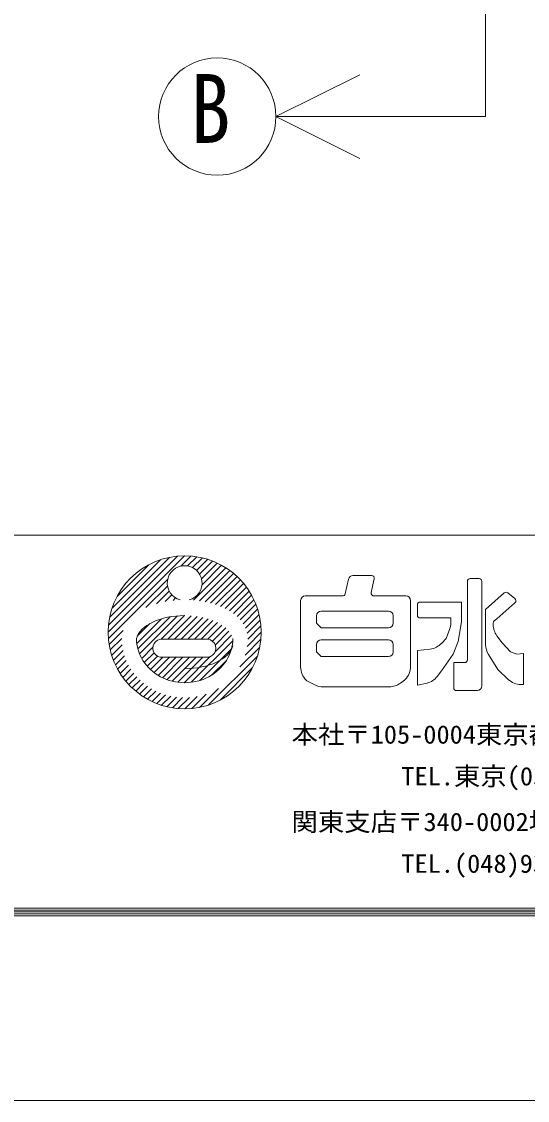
# Model space of a CAD drawing. Units: millimetres, scale not verified. Extents: x -1261 to 1262, y -891 to 891.
# Drawn here: x -825.1 to -704.3, y -891 to -633.4 of the extents above; entities that cross this region are included whole.
import ezdxf
from ezdxf.enums import TextEntityAlignment as Align

# ---------------------------------------------------------------- set-up
doc = ezdxf.new("R2010")
doc.units = ezdxf.units.MM
doc.header["$LTSCALE"] = 4
for name, color, linetype, lineweight in [('0-0_0', 3, 'Continuous', 18), ('0-3_Defpoints', 7, 'Continuous', 18), ('0-6_CSLAYER3', 7, 'Continuous', 18), ('0-A_WAKU', 7, 'Continuous', 18)]:
    doc.layers.add(name, color=color, linetype=linetype, lineweight=lineweight)
doc.layers.add('0-7_MOJI', color=7, linetype='Continuous')
doc.styles.add('ＭＳ ゴシック', font='')
doc.styles.get('ＭＳ ゴシック').set_extended_font_data('MS Gothic')

msp = doc.modelspace()

# ---------------------------------------------------------------- linework, layer by layer
at = {"layer": '0-0_0'}
for p, q in [((-804.399, -779.163), (-786.206, -760.97)), ((-804.316, -777.489), (-787.88, -761.053)), ((-804.039, -775.621), (-789.748, -761.33)), ((-803.461, -773.452), (-791.917, -761.908)), ((-787.067, -763.422), (-784.674, -761.029)), ((-785.432, -763.378), (-783.253, -761.199)), ((-784.239, -763.776), (-781.926, -761.463)), ((-783.304, -764.432), (-780.678, -761.806)), ((-782.589, -765.308), (-779.5, -762.219)), ((-802.267, -770.667), (-794.703, -763.103)), ((-784.073, -771.565), (-776.334, -763.826)), ((-782.64, -771.723), (-775.388, -764.47)), ((-782.113, -766.423), (-778.387, -762.697)), ((-781.999, -767.9), (-777.333, -763.234)), ((-804.34, -780.695), (-790.195, -766.55)), ((-781.278, -771.952), (-774.492, -765.166)), ((-779.983, -772.248), (-773.647, -765.912)), ((-778.754, -772.61), (-772.85, -766.706)), ((-777.589, -773.036), (-772.103, -767.55)), ((-747.049, -766.535), (-747.844, -770.034)), ((-741.535, -765.671), (-745.966, -765.671)), ((-741.626, -769.739), (-740.886, -766.484)), ((-718.651, -767.06), (-718.651, -785.796)), ((-715.88, -766.394), (-717.985, -766.394)), ((-715.214, -786.781), (-715.214, -767.06)), ((-795.398, -773.344), (-790.24, -768.186)), ((-792.87, -772.407), (-789.841, -769.378)), ((-776.492, -773.53), (-771.405, -768.443)), ((-775.465, -774.093), (-770.758, -769.387)), ((-714.309, -773.807), (-709.844, -769.84)), ((-708.986, -769.818), (-707.327, -771.144)), ((-790.783, -771.911), (-789.185, -770.313)), ((-788.914, -771.633), (-788.31, -771.029)), ((-774.512, -774.732), (-770.164, -770.384)), ((-773.642, -775.453), (-769.625, -771.436)), ((-772.863, -776.265), (-769.145, -772.547)), ((-758.456, -771.662), (-758.456, -787.515)), ((-748.494, -770.552), (-757.346, -770.552)), ((-733.331, -770.552), (-740.976, -770.552)), ((-732.221, -787.334), (-732.221, -771.662)), ((-730.593, -772.665), (-730.593, -775.129)), ((-720.099, -771.999), (-729.927, -771.999)), ((-720.099, -775.795), (-720.099, -771.999)), ((-707.301, -772.162), (-711.595, -775.976)), ((-796.898, -784.39), (-787.821, -775.313)), ((-791.784, -780.867), (-786.165, -775.248)), ((-790.186, -780.86), (-784.626, -775.3)), ((-772.189, -777.182), (-768.729, -773.722)), ((-771.641, -778.225), (-768.383, -774.967)), ((-737.493, -774.168), (-753.547, -774.168)), ((-736.383, -777.036), (-736.383, -775.278)), ((-714.309, -782.187), (-714.309, -773.807)), ((-797.555, -781.865), (-791.711, -776.021)), ((-797.46, -780.179), (-794.419, -777.138)), ((-797.297, -783.198), (-789.638, -775.539)), ((-788.598, -780.863), (-783.188, -775.453)), ((-787.009, -780.865), (-781.839, -775.695)), ((-785.421, -780.868), (-780.572, -776.019)), ((-783.832, -780.87), (-779.387, -776.425)), ((-782.244, -780.873), (-778.284, -776.913)), ((-780.65, -780.87), (-777.27, -777.49)), ((-771.253, -779.428), (-768.116, -776.291)), ((-771.099, -780.865), (-767.942, -777.708)), ((-729.927, -775.795), (-722.632, -775.795)), ((-722.632, -776.978), (-722.632, -775.795)), ((-712.5, -777.02), (-712.5, -777.388)), ((-711.595, -775.976), (-712.25, -776.499)), ((-804.17, -782.116), (-800.852, -778.798)), ((-779.527, -781.338), (-776.356, -778.167)), ((-778.901, -783.894), (-774.933, -779.926)), ((-778.86, -782.262), (-775.564, -778.966)), ((-771.237, -782.594), (-767.878, -779.235)), ((-753.547, -778.146), (-737.493, -778.146)), ((-711.611, -780.053), (-710.329, -781.762)), ((-803.907, -783.444), (-801.18, -780.717)), ((-803.564, -784.692), (-801.09, -782.218)), ((-796.384, -785.467), (-793.727, -782.81)), ((-791.474, -780.858), (-780.604, -780.875)), ((-784.58, -791.163), (-774.666, -781.25)), ((-772.971, -787.51), (-768.223, -782.762)), ((-771.704, -784.652), (-767.955, -780.903)), ((-737.493, -781.038), (-753.547, -781.038)), ((-736.383, -783.906), (-736.383, -782.148)), ((-803.15, -785.869), (-800.86, -783.579)), ((-802.672, -786.982), (-800.518, -784.827)), ((-795.772, -786.445), (-793.444, -784.118)), ((-795.07, -787.335), (-792.646, -784.911)), ((-794.285, -788.141), (-791.335, -785.191)), ((-793.419, -788.865), (-789.742, -785.189)), ((-792.471, -789.509), (-788.15, -785.188)), ((-791.741, -785.191), (-780.606, -785.18)), ((-791.439, -790.068), (-786.557, -785.186)), ((-790.317, -790.537), (-784.964, -785.184)), ((-789.094, -790.905), (-783.372, -785.182)), ((-787.754, -791.156), (-781.779, -785.181)), ((-786.268, -791.261), (-780.025, -785.018)), ((-782.56, -790.735), (-774.965, -783.14)), ((-780.454, -796.583), (-768.786, -784.915)), ((-753.547, -785.016), (-737.493, -785.016)), ((-711.414, -788.09), (-713.633, -784.541)), ((-705.263, -784.293), (-705.263, -791.705)), ((-802.136, -788.037), (-800.081, -785.982)), ((-801.544, -789.035), (-799.562, -787.054)), ((-800.899, -789.982), (-798.97, -788.053)), ((-779.639, -789.405), (-776.165, -785.931)), ((-777.707, -795.428), (-769.941, -787.662)), ((-715.214, -792.042), (-715.214, -786.462)), ((-708.901, -790.482), (-711.414, -788.09)), ((-800.203, -790.877), (-798.311, -788.984)), ((-799.458, -791.723), (-797.586, -789.85)), ((-798.663, -792.519), (-796.798, -790.653)), ((-797.819, -793.266), (-795.948, -791.395)), ((-796.926, -793.964), (-795.037, -792.075)), ((-795.982, -794.611), (-794.064, -792.693)), ((-794.985, -795.205), (-793.026, -793.246)), ((-782.608, -797.146), (-778.068, -792.607)), ((-753.066, -792.248), (-737.319, -792.248)), ((-730.593, -791.886), (-728.299, -791.341)), ((-721.242, -793.152), (-716.324, -793.152)), ((-705.263, -791.705), (-705.84, -791.705)), ((-793.933, -795.744), (-791.918, -793.729)), ((-792.822, -796.224), (-790.735, -794.137)), ((-791.647, -796.64), (-789.469, -794.462)), ((-790.402, -796.986), (-788.108, -794.691)), ((-789.078, -797.253), (-786.631, -794.806)), ((-787.662, -797.427), (-785.007, -794.773)), ((-786.134, -797.491), (-783.18, -794.537)), ((-784.466, -797.414), (-781.024, -793.972))]:
    msp.add_line(p, q, dxfattribs=at)
for points in [[(-754.657, -775.278), (-754.657, -777.036), (-753.547, -778.146)], [(-725.837, -789.766), (-724.803, -788.451), (-722.089, -784.474), (-720.823, -781.4), (-720.099, -776.699), (-720.099, -775.795)], [(-724.771, -781.818), (-723.718, -780.677), (-722.915, -778.538)], [(-754.657, -782.148), (-754.657, -783.906), (-753.547, -785.016)], [(-710.329, -781.762), (-708.338, -783.931), (-706.891, -784.474), (-705.263, -784.293)], [(-730.593, -791.886), (-730.593, -783.57), (-727.524, -783.216)], [(-719.317, -786.462), (-721.908, -786.462), (-721.908, -792.486)], [(-757.155, -790.656), (-757.009, -790.801), (-755.051, -791.78)], [(-734.656, -791.361), (-733.669, -790.621), (-733.523, -790.475)]]:
    msp.add_lwpolyline(points, dxfattribs=at)
msp.add_circle((-786.139, -779.23), 18.261, dxfattribs=at)
for centre, radius, start, end in [((-786.139, -767.479), 4.161, 285.3155, 255.16293), ((-745.966, -766.781), 1.11, 90, 167.18945), ((-741.535, -766.337), 0.666, 347.18945, 90), ((-717.985, -767.06), 0.666, 90, 180), ((-715.88, -767.06), 0.666, 0, 90), ((-748.494, -769.886), 0.666, 270, 347.18945), ((-740.976, -769.886), 0.666, 167.18945, 270), ((-709.401, -770.338), 0.666, 51.36087, 131.61248), ((-757.346, -771.662), 1.11, 90, 180), ((-733.331, -771.662), 1.11, 0, 90), ((-729.927, -772.665), 0.666, 90, 180), ((-707.743, -771.664), 0.666, 311.61249, 51.36087), ((-753.547, -775.278), 1.11, 90, 180), ((-737.493, -775.278), 1.11, 0, 90), ((-729.927, -775.129), 0.666, 180, 270), ((-737.493, -777.036), 1.11, 270, 360), ((-727.072, -776.978), 4.44, 339.43001, 360), ((-711.834, -777.02), 0.666, 128.63913, 180), ((-708.06, -777.388), 4.44, 180, 216.89025), ((-791.567, -783.027), 2.171, 87.54282, 274.72211), ((-780.892, -783.027), 2.171, 262.56243, 97.44259), ((-753.547, -782.148), 1.11, 90, 180), ((-737.493, -782.148), 1.11, 0, 90), ((-728.033, -778.805), 4.44, 276.57711, 317.26948), ((-709.869, -782.187), 4.44, 180, 212.02446), ((-737.493, -783.906), 1.11, 270, 360), ((-754.016, -787.515), 4.44, 180, 225.02121), ((-736.661, -787.334), 4.44, 314.97877, 0), ((-719.317, -785.796), 0.666, 270, 360), ((-729.327, -787.021), 4.44, 283.38294, 321.82217), ((-705.84, -787.265), 4.44, 226.41835, 270), ((-753.066, -787.808), 4.44, 243.4519, 270), ((-737.319, -787.808), 4.44, 270, 306.84955), ((-721.242, -792.486), 0.666, 180, 270), ((-716.324, -792.042), 1.11, 270, 360)]:
    msp.add_arc(centre, radius, start, end, dxfattribs=at)
for centre, major_axis, ratio, start_param, end_param in [((-786.168, -781.581), (-11.58, 0), 0.546875, 4.7098907, 6.1394595), ((-786.139, -780.677), (-11.489, 0), 0.92126, 6.2828981, 9.4250652), ((-786.11, -781.581), (11.58, 0), 0.546875, 4.7098907, 6.1394595)]:
    msp.add_ellipse(centre, major_axis=major_axis, ratio=ratio, start_param=start_param, end_param=end_param, dxfattribs=at)
at = {"layer": '0-3_Defpoints', "color": 5}
msp.add_line((-1261.481, -891), (1261.519, -891), dxfattribs=at)
at = {"layer": '0-6_CSLAYER3', "color": 4}
for p, q in [((-714.359, -656.089), (-714.359, -551.11)), ((-764.359, -656.089), (-744.359, -646.089))]:
    msp.add_line(p, q, dxfattribs=at)
msp.add_lwpolyline([(-714.359, -656.089), (-764.359, -656.089), (-744.359, -666.089)], dxfattribs=at)
msp.add_circle((-778.359, -656.089), 14, dxfattribs=at)
at = {"layer": '0-A_WAKU'}
for p, q in [((-1201.481, -756), (1198.519, -756)), ((-1202.381, -846.9), (1199.419, -846.9)), ((-1201.931, -846.45), (1198.969, -846.45)), ((-1201.481, -846), (1198.519, -846)), ((-1201.031, -845.55), (1198.069, -845.55)), ((-1200.581, -845.1), (1197.619, -845.1))]:
    msp.add_line(p, q, dxfattribs=at)

# ---------------------------------------------------------------- texts
at = {"layer": '0-0_0', "color": 7, "style": 'ＭＳ ゴシック', "width": 1.05}
for s, p in [('本社〒105-0004東京都港区新橋5-8-11新橋エンタービル3Ｆ', (-760.646, -807.141)), ('TEL.東京(03)3431-9713(代）  FAX.(03)3431-9708', (-734.436, -817.108)), ('関東支店〒340-0002埼玉県草加市青柳6-16-1', (-760.646, -828.009)), ('TEL.(048)932-3853(代）  FAX.(048)931-8164', (-734.436, -837.976))]:
    msp.add_text(s, height=4.399, dxfattribs=at).set_placement(p, align=Align.BOTTOM_LEFT)
at = {"layer": '0-7_MOJI', "style": 'ＭＳ ゴシック', "width": 0.85}
msp.add_text('B', height=16.42, dxfattribs=at).set_placement((-784.706, -667.289), align=Align.BOTTOM_LEFT)

doc.saveas('drawing.dxf')
